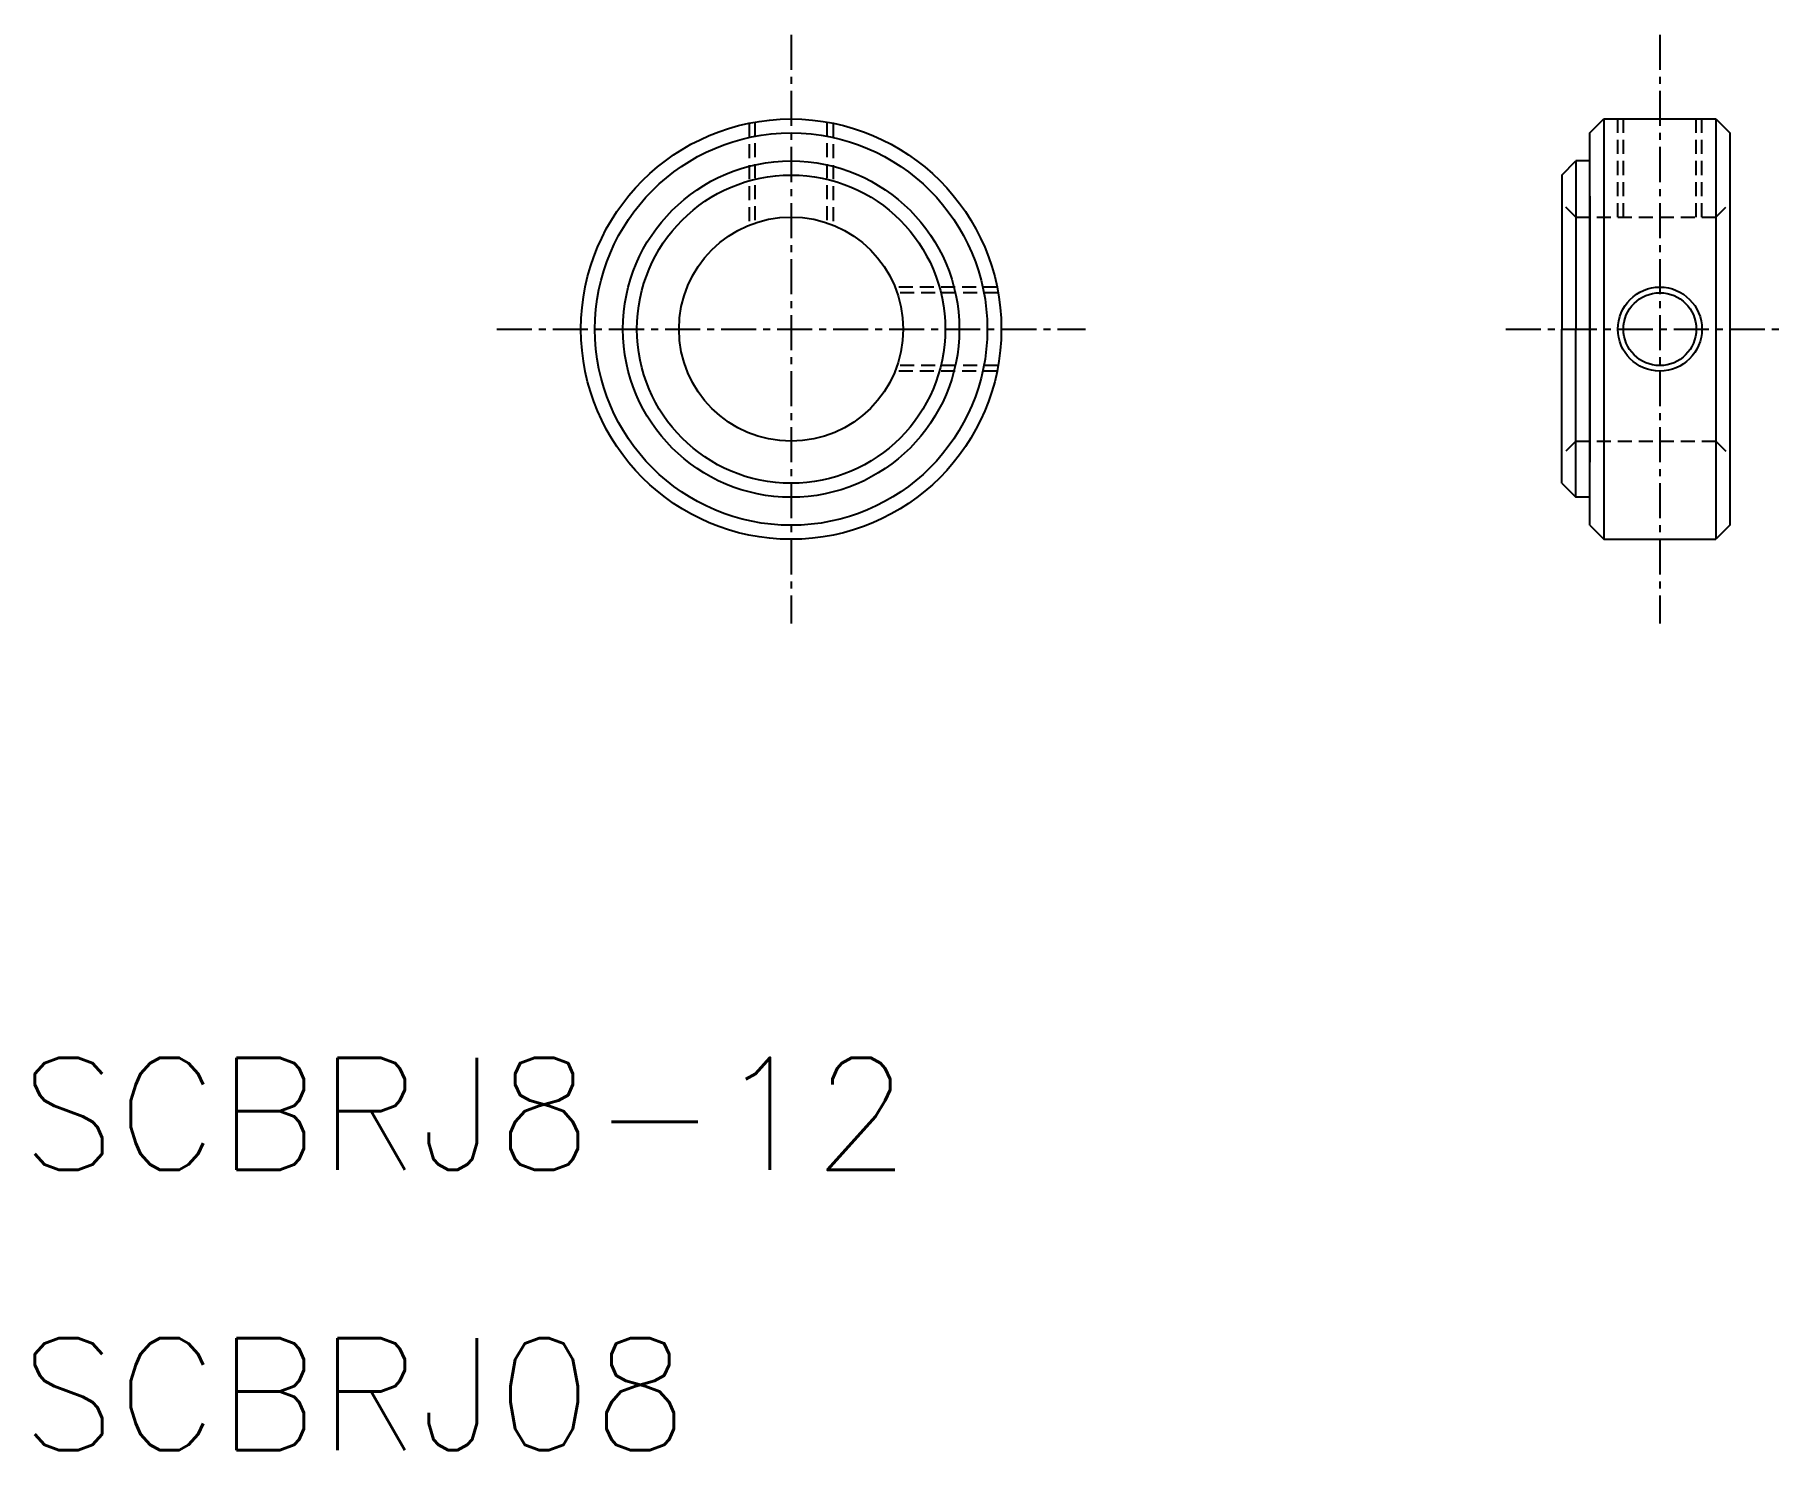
# Model space of a CAD drawing. Extents: x 10.5 to 72.8, y 10 to 60.5.
import ezdxf

# ---------------------------------------------------------------- set-up
doc = ezdxf.new("R2010")
doc.units = 0
doc.linetypes.add('CENTER', pattern=[2, 1.25, -0.25, 0.25, -0.25])
doc.linetypes.add('DASHED', pattern=[0.75, 0.5, -0.25])
doc.layers.get('0').update_dxf_attribs({"linetype": 'CONTINUOUS'})
doc.layers.add('CENTER', color=1, linetype='CENTER')
doc.styles.get("Standard").update_dxf_attribs({"font": 'txt.shx', "bigfont": 'bigfont.shx'})

msp = doc.modelspace()

# ---------------------------------------------------------------- linework, layer by layer
at = {"color": 3, "linetype": 'DASHED'}
for p, q in [((36, 57.348), (36, 53.708)), ((36.2, 57.386), (36.2, 53.783)), ((38.775, 57.391), (38.775, 53.791)), ((39, 57.348), (39, 53.708)), ((67, 54), (67, 57.5)), ((67.2, 54), (67.2, 57.5)), ((69.8, 54), (69.8, 57.5)), ((70, 54), (70, 57.5)), ((65.5, 54), (65, 54.5)), ((70.5, 54), (71, 54.5)), ((65.5, 54), (70.5, 54)), ((44.848, 51.5), (41.208, 51.5)), ((44.886, 51.3), (41.283, 51.3)), ((44.886, 48.7), (41.283, 48.7)), ((44.848, 48.5), (41.208, 48.5)), ((65.5, 46), (65, 45.5)), ((65.5, 46), (70.5, 46)), ((70.5, 46), (71, 45.5))]:
    msp.add_line(p, q, dxfattribs=at)
at = {"color": 7, "linetype": 'CONTINUOUS'}
for p, q in [((66, 57), (66.5, 57.5)), ((66.5, 57.5), (66.5, 42.5)), ((66.5, 57.5), (70.5, 57.5)), ((70.5, 57.5), (70.5, 42.5)), ((70.5, 57.5), (71, 57)), ((66, 43), (66, 57)), ((71, 57), (71, 43)), ((65, 55.5), (65.5, 56)), ((65, 55.5), (65, 50)), ((65.5, 56), (65.5, 50)), ((66, 56), (65.5, 56)), ((66, 54.75), (66, 45.25)), ((65, 44.5), (65, 50)), ((65.5, 44), (65.5, 50)), ((65, 44.5), (65.5, 44)), ((66, 44), (65.5, 44)), ((66, 43), (66.5, 42.5)), ((71, 43), (70.5, 42.5)), ((66.5, 42.5), (70.5, 42.5))]:
    msp.add_line(p, q, dxfattribs=at)
for centre, radius in [((37.5, 50), 7.5), ((37.5, 50), 7), ((37.5, 50), 6), ((37.5, 50), 5.5), ((37.5, 50), 4), ((68.5, 50), 1.3)]:
    msp.add_circle(centre, radius, dxfattribs=at)
at = {"color": 3, "linetype": 'CONTINUOUS'}
msp.add_circle((68.5, 50), 1.5, dxfattribs=at)
at = {"layer": 'CENTER', "color": 1, "linetype": 'CENTER'}
for p, q in [((37.5, 60.5), (37.5, 39.5)), ((68.5, 60.5), (68.5, 39.5)), ((27, 50), (48, 50)), ((63, 50), (72.755, 50))]:
    msp.add_line(p, q, dxfattribs=at)

# ---------------------------------------------------------------- texts
at = {"color": 7, "linetype": 'CONTINUOUS'}
for s, p in [('SCBRJ8-12', (10, 20)), ('SCBRJ08', (10, 10))]:
    msp.add_text(s, height=4, dxfattribs=at).set_placement(p)

doc.saveas('drawing.dxf')
